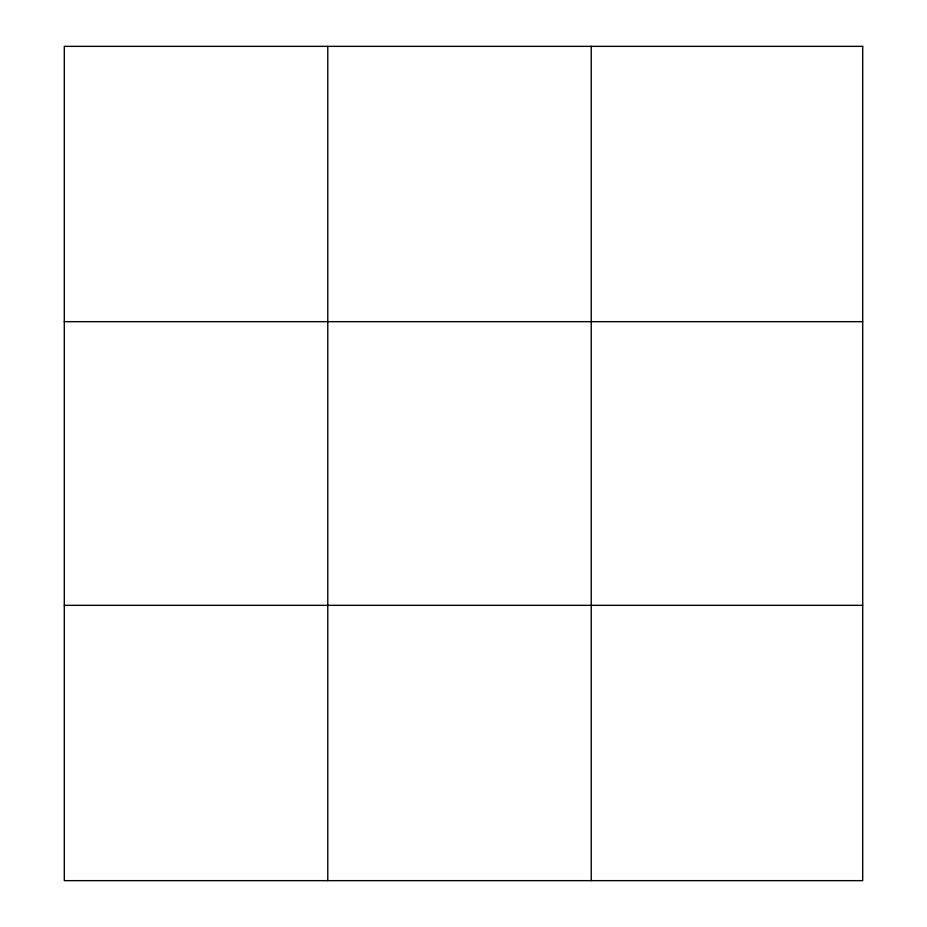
<?xml version="1.0" encoding="UTF-8"?>
<svg xmlns="http://www.w3.org/2000/svg" width="927" height="927" viewBox="0 0 927 927"><rect width="100%" height="100%" fill="white"/><g stroke="black" fill="none" stroke-linecap="round" stroke-linejoin="round"><path stroke-width="1.39" d="M327.776 880.65L327.776 46.35M591.241 880.65L591.241 46.35M64.299 321.669L862.701 321.669M64.299 605.331L862.701 605.331M862.701 46.35L862.701 880.65L64.299 880.65L64.299 46.35L862.701 46.35"/></g></svg>
